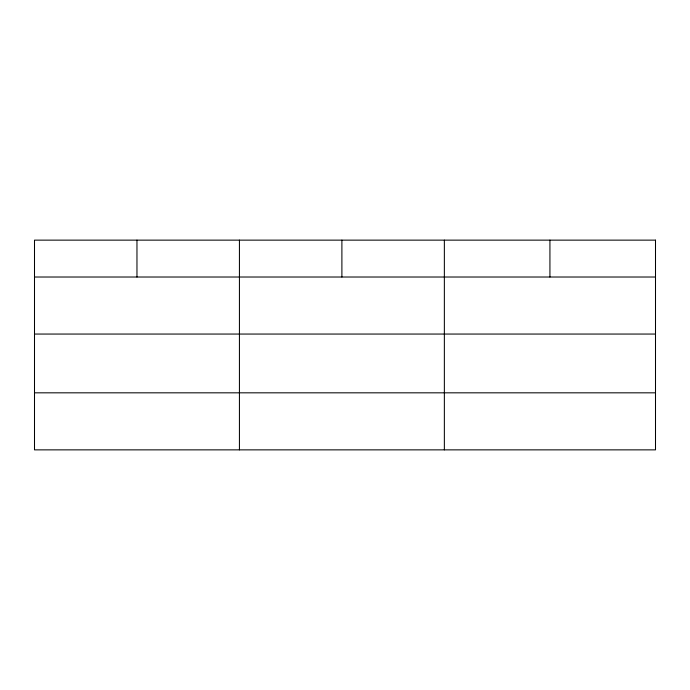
<?xml version="1.0" encoding="UTF-8"?>
<svg xmlns="http://www.w3.org/2000/svg" width="690" height="690" viewBox="0 0 690 690"><rect width="100%" height="100%" fill="white"/><g stroke="black" fill="none" stroke-linecap="round" stroke-linejoin="round"><path stroke-width="1.03" d="M34.5 277.018L655.5 277.018M34.5 334.055L655.5 334.055M34.5 392.826L655.5 392.826M549.93 240.137L549.93 277.018M444.36 240.137L444.36 449.863M341.895 240.137L341.895 277.018M239.43 240.137L239.43 449.863M136.965 240.137L136.965 277.018M655.5 240.137L34.5 240.137L34.5 449.863L655.5 449.863L655.5 240.137"/></g></svg>
